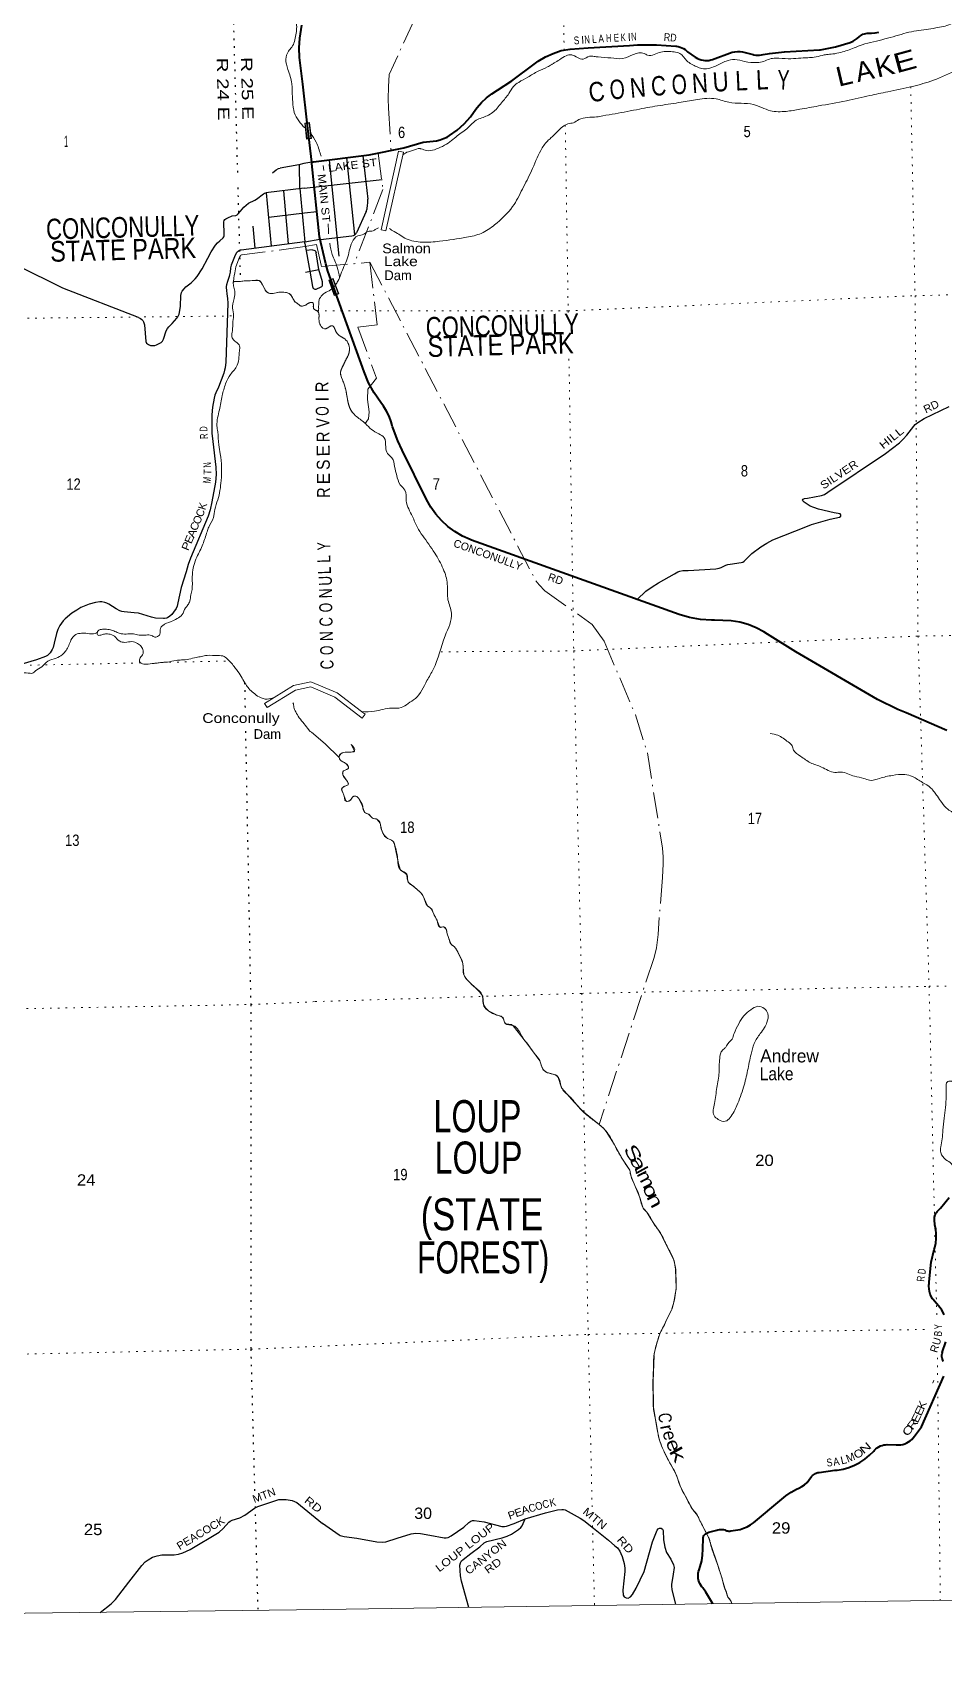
# Model space of a CAD drawing. Header units: feet. Extents: x 242557 to 489137, y 368785 to 557307.
# Drawn here: x 301237 to 315281, y 368785 to 393853 of the extents above; entities that cross this region are included whole.
import ezdxf
from ezdxf.enums import TextEntityAlignment as Align

# ---------------------------------------------------------------- set-up
doc = ezdxf.new("R2010")
doc.units = ezdxf.units.FT
doc.header["$LTSCALE"] = 80
doc.linetypes.add('DOT_DASHED', pattern=[7.7, 5, -1.2, 0.3, -1.2])
doc.linetypes.add('DOTTED', pattern=[1.5, 0.3, -1.2])
for name, color, linetype, lineweight in [('26', 7, 'Continuous', 40), ('27', 7, 'Continuous', 25), ('29', 7, 'Continuous', 25), ('30', 7, 'Continuous', 35), ('39', 7, 'Continuous', 13), ('4', 7, 'Continuous', 13), ('41', 7, 'Continuous', 13), ('42', 7, 'Continuous', 13), ('44', 7, 'DOT_DASHED', 13), ('6', 7, 'DOTTED', 25), ('61', 7, 'Continuous', 13), ('7', 7, 'DOTTED', 13)]:
    doc.layers.add(name, color=color, linetype=linetype, lineweight=lineweight)

msp = doc.modelspace()

# ---------------------------------------------------------------- linework, layer by layer
at = {"layer": '26'}
for points in [[(305402.08, 393057.79), (305353.55, 393469.01), (305346.9, 393616.58), (305355.72, 393764.03), (305389.56, 393967.97)], [(305542.73, 391856.2), (305567.55, 391859.26), (306427.16, 391965.08), (306961.4, 392075.29), (307261.37, 392162.72), (307466.1, 392184.76), (307520.3, 392197.85), (307575.4, 392217.29), (307628.17, 392242.39), (307664.91, 392265.24), (307782.53, 392350.01), (307890.65, 392446.61), (307988.09, 392553.99), (308073.76, 392670.96), (308094.32, 392698.8), (308160.98, 392776.94), (308235.44, 392847.69), (308316.88, 392910.27), (308404.42, 392963.99), (308628.48, 393107.45), (308989.84, 393380.75), (309030.83, 393409.47), (309142.93, 393476.48), (309261.42, 393531.41), (309385.01, 393573.65), (309528.14, 393596.1), (309805.1, 393617.16), (310441.82, 393654.19), (310561.69, 393663.08), (310858.48, 393663.23), (311152.26, 393641.86), (311163.79, 393640.9), (311192.25, 393636.42), (311220.09, 393628.98), (311247, 393618.68), (311272.69, 393605.62), (311296.87, 393589.95), (311333.84, 393557.86), (311454.71, 393474.87), (311462.32, 393469.61), (311488.28, 393454.18), (311515.7, 393441.54), (311544.3, 393431.84), (311573.75, 393425.19), (311603.73, 393421.65), (311633.93, 393421.26), (311663.99, 393424.03), (311693.61, 393429.93), (311722.44, 393438.89), (312023.98, 393549.23), (312025.34, 393549.57), (312064.43, 393557.25), (312104.11, 393560.79), (312143.95, 393560.17), (312183.5, 393555.39), (312222.33, 393546.5), (312346.37, 393512.15), (312357.84, 393509.28), (312386.61, 393504.3), (312415.74, 393502.36), (312444.92, 393503.47), (312473.82, 393507.62), (312502.13, 393514.77), (312597.1, 393532.19), (312781.92, 393551.68), (312822.51, 393555.96), (312831.92, 393555.73), (313368.9, 393586.04), (313384.69, 393588.15), (313616.87, 393632.52), (313843.15, 393700.92), (313853.23, 393704.59), (313888.08, 393719.98), (313921.13, 393738.93), (313952.02, 393761.23), (313980.41, 393786.64), (313983.64, 393789.58), (314001.12, 393803.58), (314019.96, 393815.67), (314039.96, 393825.73), (314060.91, 393833.64), (314082.56, 393839.32), (314104.7, 393842.71), (314127.06, 393843.76), (314172.73, 393843.21), (314230.13, 393847.91), (314286.72, 393858.59)], [(305542.73, 391856.2), (305471.27, 392461.79), (305402.08, 393057.79)], [(315330.75, 383094.23), (314704.72, 383365.09), (314578.33, 383416.05), (314264, 383570.23), (313006.46, 384306.19), (312568.63, 384576.16), (312511.97, 384612.23), (312393.6, 384675.1), (312269.31, 384725.26), (312140.45, 384762.15), (312008.45, 384785.37), (311749.35, 384791.13), (311702.87, 384791.62), (311534.16, 384804.69), (311367.74, 384835.33), (311205.43, 384883.19), (308004.18, 386027.75), (307985.7, 386034.88), (307864.07, 386090.39), (307748.92, 386158.32), (307641.49, 386237.91), (307542.98, 386328.29), (307454.45, 386428.48), (307376.88, 386537.37), (307311.11, 386653.77), (306935.34, 387414.69), (306868.94, 387555.88), (306799.17, 387746.09), (306788.34, 387775.62), (306782.96, 387796.09), (306767.94, 387853.22), (306736.41, 387936.89), (306696.3, 388016.8), (306648.06, 388092.08), (306604.7, 388147.03), (306503.79, 388296.04), (306419.01, 388454.79), (306351.28, 388621.52), (305838.07, 390045.41), (305791.39, 390174.93), (305758, 390285.85), (305662.61, 390701.13), (305545.25, 391834.84), (305542.73, 391856.2)], [(315290.4, 374083.41), (315273.57, 374120.77), (315252.94, 374156.17), (315228.71, 374189.22), (315115.83, 374324.24), (315112.84, 374329.12), (315093.55, 374365.3), (315078.14, 374403.29), (315066.8, 374442.68), (315059.63, 374483.05), (315056.72, 374523.94), (315057.26, 374539.91), (315058.1, 374564.91), (315060.7, 374589.91), (315092.63, 374897.5), (315135.72, 375090.54), (315145.05, 375121.06), (315160.67, 375190.58), (315168.94, 375261.34), (315169.76, 375332.59), (315163.13, 375403.52), (315149.12, 375473.38), (315143.71, 375550.21), (315142.86, 375557.36), (315142.16, 375573.37), (315143.15, 375589.37), (315145.81, 375605.17), (315150.1, 375620.62), (315155.98, 375635.53), (315163.39, 375649.74), (315172.24, 375663.1), (315182.44, 375675.46), (315193.88, 375686.69), (315233.08, 375729.13), (315366.21, 375894.05)], [(315281.88, 373364.17), (315278.42, 373369.76), (315270.52, 373384.89), (315264.25, 373400.76), (315259.67, 373417.2), (315256.83, 373434.02), (315255.77, 373451.05), (315256.49, 373468.1), (315258.99, 373484.98), (315263.24, 373501.51), (315263.2, 373503.53), (315314.89, 373668.38)], [(314589.35, 372077.5), (314621.57, 372080.23), (314653.32, 372086.32), (314684.27, 372095.7), (314714.07, 372108.26), (314742.39, 372123.86), (314768.92, 372142.34), (314793.38, 372163.49), (314815.49, 372187.09), (314835.02, 372212.86), (314943.71, 372358.42), (315287.99, 373135.51)], [(311724.3, 369625.56), (311619.44, 369806.44), (311568.44, 369876.39), (311554.52, 369892.43), (311538.46, 369914.83), (311524.82, 369938.79), (311513.77, 369964.05), (311505.41, 369990.32), (311499.85, 370017.33), (311497.14, 370044.76), (311497.31, 370072.33), (311500.37, 370099.73), (311506.27, 370126.66), (311514.95, 370152.83), (311531.77, 370202.08), (311553.84, 370289.74), (311566.63, 370379.23), (311569.99, 370469.56), (311574.94, 370645.77), (311575.84, 370649.97), (311578.96, 370660.67), (311583.18, 370670.98), (311588.45, 370680.8), (311594.72, 370690.01), (311601.92, 370698.52), (311609.97, 370706.23), (311613.3, 370708.8), (311630.18, 370718.9), (311663.3, 370730.38), (311785.31, 370762.67), (311804.25, 370768.42), (311825.37, 370772.58), (311846.81, 370774.5), (311868.33, 370774.18), (311889.71, 370771.6), (311910.69, 370766.81), (311911.54, 370766.36), (311925.59, 370759.87), (311940.24, 370754.89), (311955.34, 370751.47), (311970.71, 370749.64), (311986.19, 370749.43), (312001.6, 370750.84), (312145.27, 370774.8), (312200.02, 370791.99), (312253.53, 370815.12), (312304.32, 370843.73), (312351.85, 370877.48), (312790.47, 371243.18), (312852.44, 371294.92), (312931.81, 371349.14), (313016.41, 371394.76), (313049.59, 371409.1), (313096.27, 371434.35), (313140.06, 371464.34), (313180.47, 371498.74), (313229.82, 371568.4), (313235.29, 371576.64), (313247.18, 371591.83), (313260.59, 371605.68), (313275.38, 371618.05), (313291.39, 371628.82), (313308.43, 371637.85), (313326.32, 371645.05), (313344.86, 371650.34), (313363.86, 371653.66), (313608.08, 371688.14), (313640.32, 371691.13), (313732.06, 371706.24), (313821.72, 371730.86), (313908.31, 371764.71), (313990.89, 371807.43), (314068.56, 371858.54), (314140.45, 371917.49), (314205.79, 371983.64), (314219.41, 371999.47), (314239.02, 372018.42), (314260.5, 372035.21), (314283.63, 372049.66), (314308.13, 372061.61), (314333.75, 372070.94), (314360.21, 372077.54), (314387.21, 372081.34), (314414.46, 372082.29), (314552.12, 372078.54), (314557.02, 372078.15), (314589.35, 372077.5)]]:
    msp.add_lwpolyline(points, dxfattribs=at)
at = {"layer": '29'}
for p, q in [((305357.09, 391449.77), (305351.48, 391815.98)), ((305542.59, 391855.82), (305418.9, 391835.12)), ((305812.28, 391885.7), (305960.83, 390406.81)), ((306079.92, 391920.77), (306202.32, 390732.76)), ((306330.11, 391951.26), (306404.91, 391284.51)), ((305424.14, 391454.05), (306627.73, 391589.73)), ((305424.14, 391454.05), (304832.69, 391382.83)), ((304838.86, 391383.57), (304914.69, 390559.58)), ((305105.34, 391414.07), (305180.78, 390594.32)), ((305357.09, 391449.77), (305433.14, 390627.27)), ((305429.46, 391067.53), (304879.65, 391001.32)), ((305622.54, 391087.84), (305429.46, 391067.53)), ((306382.01, 391093.83), (306230.76, 390765.28)), ((304631.63, 390866.7), (304662.92, 390526.71)), ((305435.51, 390627.58), (304453.57, 390499.38)), ((305435.89, 390599.7), (305433.14, 390627.27)), ((305435.51, 390627.58), (305666.41, 390669.58)), ((305674.62, 390661), (306157.4, 390716.76)), ((305554.86, 390502.95), (305455.78, 390490.45)), ((305445.36, 390160.3), (305653.37, 390198.93)), ((305610.7, 389898.93), (305686.49, 389930.24))]:
    msp.add_line(p, q, dxfattribs=at)
for points in [[(305418.9, 391835.12), (305341.51, 391812.76), (305056.93, 391763.21), (305056.93, 391763.21)], [(304936.43, 391689.15), (304995.14, 391735.89), (305030.27, 391754.4), (305056.93, 391763.21)], [(302870.44, 389461.78), (302902.97, 389443.9), (302924.24, 389427.24), (302936.73, 389411.51), (302949.21, 389392.08), (302954.3, 389375.42), (302961.23, 389345.81), (302983.42, 389090.43), (302995.44, 389066.37), (303022.72, 389042.31), (303058.32, 389029.36), (303094.39, 389027.51), (303123.05, 389029.36), (303149.87, 389038.61), (303220.15, 389075.62), (303233.56, 389087.65), (303241.88, 389096.9), (303257.13, 389127.44), (303297.82, 389253.28), (303318.63, 389291.22), (303338.51, 389316.2), (303390.29, 389368.02), (303464.27, 389449.45), (303478.15, 389469.8), (303490.17, 389492.01), (303496.64, 389508.67), (303504.95, 389534.57), (303516.05, 389634.51), (303523.45, 389797.36), (303534.56, 389844.55), (303545.64, 389867.69), (303573.39, 389903.77), (303601.12, 389930.61), (303682.49, 389993.53), (303710.25, 390018.51), (303744.93, 390057.38), (303773.6, 390093.46), (303852.64, 390211.9), (303941.41, 390374.76), (303989.49, 390470.99), (304059.77, 390574.62), (304088.46, 390608.86), (304126.35, 390641.24), (304178.13, 390689.36), (304188.33, 390703.24), (304192.03, 390715.27), (304192.92, 390744.88), (304185.53, 390933.64), (304192.03, 390954), (304204.02, 390970.65), (304215.14, 390978.99), (304266.93, 391007.67), (304292.79, 391018.77), (304312.71, 391025.25), (304370.47, 391033.57), (304391.76, 391042.83), (304407.45, 391055.78), (304444.44, 391100.2), (304496.22, 391159.42), (304566.5, 391222.34), (304665.94, 391268.61), (304688.56, 391281.56), (304796.32, 391365.77), (304813.89, 391376.87), (304832.69, 391382.83)], [(306382.01, 391093.83), (306395.46, 391135.02), (306403.62, 391190.11), (306407.7, 391224.8), (306404.91, 391284.51)], [(305435.89, 390599.7), (305512.87, 390173.68), (305552.84, 389936.09)], [(306157.4, 390716.76), (306184.91, 390723.33), (306205.81, 390733.02), (306214.48, 390742.72), (306230.76, 390765.28)], [(304453.57, 390499.38), (304439.86, 390496.91), (304425.99, 390493.21), (304405.18, 390479.33), (304390.85, 390467.31), (304379.76, 390455.28), (304360.79, 390420.11), (304301.16, 390265.59), (304290.51, 390223.94), (304283.12, 390161.02), (304274.81, 390117.53), (304268.32, 390090.7), (304242.43, 390012.97), (304228.58, 389962.08), (304224.88, 389935.25), (304223.94, 389920.44), (304225.8, 389875.1), (304231.33, 389824.21), (304242.43, 389750.19), (304249.83, 389679.86), (304216.54, 388773.06), (304209.14, 388684.23), (304198.99, 388645.37), (304186.95, 388602.8), (304146.26, 388491.77), (304101.88, 388388.13), (304061.19, 388299.3), (304047.34, 388262.29), (304036.23, 388216.03), (304010.34, 388077.23), (304002.94, 387960.64)], [(305554.86, 390502.95), (305575.68, 390500.4), (305587.92, 390494.28), (305601.17, 390480), (305609.13, 390458.54)], [(305705.25, 390011.36), (305653.37, 390198.93), (305609.13, 390458.54)], [(302870.44, 389461.78), (301706.63, 389914.09), (301013.23, 390254.26)], [(305552.84, 389936.09), (305556.56, 389924.18), (305560.13, 389918.57), (305569.57, 389906.59), (305579.51, 389900.72), (305589.19, 389898.17), (305600.41, 389897.14), (305610.7, 389898.93)], [(305686.49, 389930.24), (305698.29, 389938.47), (305702.37, 389943.06), (305706.45, 389950.71), (305708.24, 389960.66), (305710.02, 389978.77), (305705.25, 390011.36)], [(310559.9, 385113.23), (310694.06, 385239.89), (310790.93, 385308.26), (310889.83, 385370.49), (311134.55, 385509.25), (311184.52, 385538.85), (311216.12, 385550.06), (311264.05, 385557.21), (311346.64, 385558.23), (311770.81, 385582.71), (311822.81, 385593.95), (311852.38, 385607.2), (311925.8, 385639.85), (311954.35, 385650.06), (311991.05, 385656.18), (312162.35, 385680.66), (312185.81, 385689.86), (312210.28, 385704.14), (312243.93, 385737.8), (312325.5, 385819.43), (312464.17, 385925.54), (312555.94, 385982.69), (312651.79, 386031.65), (313156.51, 386234.71), (313247.26, 386268.37), (313532.76, 386349.99), (313679.59, 386382.64), (313698.96, 386395.92), (313698.96, 386404.08), (313698.96, 386418.37), (313687.75, 386431.62), (313598.02, 386447.95), (313353.3, 386505.08), (313280.91, 386528.56), (313227.89, 386553.05), (313133.06, 386611.2), (313111.65, 386632.63), (313105.53, 386644.88), (313116.74, 386660.17), (313136.12, 386667.32), (313182, 386676.5), (313402.25, 386717.31), (313448.13, 386732.63), (313500.13, 386766.28), (314389.27, 387362.15), (314601.35, 387525.4), (314659.48, 387581.53), (314715.55, 387647.84), (314821.6, 387786.6), (314845.05, 387808.04), (314885.84, 387838.65), (314984.74, 387900.88), (315368.13, 388088.62)], [(304002.94, 387960.64), (304003.87, 387675.65), (304018.66, 387549.81), (304063.05, 387150.07), (304065.82, 387037.19), (304055.65, 386920.6), (304003.87, 386617.09), (303977.05, 386496.81), (303944.69, 386395.02), (303670.98, 385751.01), (303638.61, 385652.93), (303604.4, 385536.33), (303530.43, 385299.46), (303478.64, 385062.58), (303467.54, 385008.92), (303451.82, 384975.61), (303412.06, 384914.53), (303382.47, 384881.23), (303351.95, 384853.47), (303319.59, 384831.26), (303300.17, 384823.86), (303271.5, 384818.31), (303256.72, 384818.29), (303130.96, 384825.7), (303071.77, 384838.66), (302936.76, 384883.08), (302872.04, 384899.72), (302803.61, 384908.99), (302650.12, 384921.93), (302614.97, 384929.34), (302585.38, 384938.6), (302524.36, 384966.34), (302413.39, 385040.37), (302382.87, 385053.34), (302351.43, 385066.29), (302307.05, 385075.55), (302272.84, 385077.38), (302207.18, 385068.14), (302110.09, 385040.37), (302057.38, 385020.03), (301984.33, 384988.55), (301918.67, 384949.7), (301843.78, 384899.72), (301742.06, 384816.46), (301710.62, 384781.28), (301660.68, 384709.13), (301629.24, 384651.76), (301607.06, 384588.82), (301570.07, 384440.77), (301555.27, 384374.16), (301542.32, 384342.7), (301525.69, 384314.93), (301508.11, 384289.04), (301488.69, 384268.68), (301465.58, 384250.17), (301436.92, 384233.5), (301296.36, 384181.68), (301074.43, 384115.06)], [(302280.65, 369495.13), (302447.24, 369627.48), (302514.24, 369694.39), (302721.7, 369960.96), (302921.23, 370221.3), (302973.41, 370273.36), (303021.5, 370308.52), (303084.38, 370345.54), (303159.59, 370369.77), (303232.34, 370380.7), (303421.16, 370383.85), (303489.41, 370393.65), (303554.14, 370414.01), (303665.05, 370466), (304112.2, 370734.06), (304174.63, 370787.85), (304261.87, 370884.51), (304285.59, 370902.59), (304313.33, 370915.54), (304433.51, 370954.92), (304509.37, 370996.97), (304657.82, 371101.05), (304709.11, 371126.52), (304986.53, 371220.9), (305034.61, 371233.86), (305065.67, 371237.32), (305147.43, 371233.86), (305238.05, 371219.05), (305275.04, 371207.95), (305310.54, 371188.6), (305707.33, 370867.86)], [(308833.93, 370940.74), (309146.55, 371032.71), (309330.36, 371076.96), (309396.75, 371084.34), (309422.9, 371082.56), (309449.53, 371076), (309679.36, 370950.31), (309736.09, 370914.56), (309885.25, 370791.89), (310117.68, 370607.61), (310215.6, 370523.32), (310252.91, 370488.72), (310289.37, 370438.43), (310307.97, 370403.01), (310328.52, 370358.29), (310338.56, 370321.38), (310355.76, 370250.19), (310367.11, 370176.49), (310367.26, 370124.4), (310337.77, 369836.84), (310341.01, 369762.99), (310359.45, 369733.46), (310387.5, 369718.36), (310422.15, 369715.01), (310454.1, 369733.58), (310488.55, 369770.37), (310543.76, 369870.48), (310666.61, 370127.19), (310793.51, 370586.14), (310866.56, 370765.23), (310883.22, 370785.37), (310905.35, 370796.45), (310931.17, 370792.76), (310947.32, 370780.68), (310960.67, 370759.54), (310963.15, 370613.13), (310982.8, 370501.17), (311011.61, 370419.83), (311075.33, 370317.75), (311118.67, 370231.51), (311130.34, 370187.44), (311114.08, 370083.86), (311086.08, 369925.39), (311086.08, 369899.55), (311094.15, 369851.04), (311149.69, 369617.53)], [(305707.29, 370871.17), (305962.03, 370692.33), (305981.2, 370682.03), (306040.22, 370667.27), (306237.63, 370642.18), (306545.54, 370582.37), (306634.74, 370577.82), (306685.7, 370582.37), (306858.67, 370638.03), (307073, 370707.87), (307145.13, 370715.42), (307220.54, 370711.56), (307361.86, 370686.57), (307585.7, 370645.12), (307615.2, 370645.12), (307645.38, 370652.72), (307692.66, 370674.65), (307886.53, 370812.27), (307965.61, 370881.34), (307996.89, 370900.98), (308020.94, 370910.87), (308046.76, 370910.87), (308199.26, 370892.11), (308470.94, 370822.28), (308511.51, 370818.59), (308545.83, 370824.91), (308664.58, 370868.42), (308833.93, 370940.74)], [(307964.6, 369573.16), (307852.41, 369974.74), (307834.67, 370060.11), (307827.29, 370222.51), (307834.67, 370259.42), (307849.42, 370288.95), (307875.24, 370311.09), (307993.77, 370403.59), (308134.31, 370508.96), (308199.83, 370565.77), (308240.73, 370587.5), (308478.86, 370643.9), (308553.92, 370669.11), (308620.32, 370702.33), (308730.44, 370771.27), (308764.17, 370805.68), (308786.3, 370831.51), (308833.93, 370940.74)]]:
    msp.add_lwpolyline(points, dxfattribs=at)
at = {"layer": '39'}
for p, q in [((305443.85, 392376.93), (305410.99, 392404.44)), ((305726.03, 391727.48), (305719.67, 391803))]:
    msp.add_line(p, q, dxfattribs=at)
msp.add_lwpolyline([(305964.1, 382674.6), (305747.53, 382884.35), (305538.48, 383068.85)], dxfattribs=at)
for points in [[(305410.99, 392404.44), (305321.4, 392523.99), (305263.32, 392653.94), (305256.37, 392702.85), (305242.77, 392862.7), (305234.46, 393062.71), (305175.35, 393284.4), (305141.21, 393443.7), (305182.33, 393563.39), (305234.2, 393626.61), (305296.8, 393815.25), (305300.59, 394017.41), (305239.73, 394214.83), (305272.27, 394378.89), (305267.89, 394589.04), (305261.94, 394758.76), (305195.97, 394871.23), (305173.11, 394925.56), (305175.03, 395115.56), (305173.21, 395277.24), (305078.39, 395437.91), (305059.74, 395658.01), (305034.38, 395754.76), (304984.95, 395835.07), (304906.94, 395939.33), (304837.99, 396136.66), (304796.69, 396213.02), (304714.81, 396301.06), (304629.25, 396356.73), (304566.39, 396372.23), (304512.45, 396492.91), (304471.41, 396726.93), (304408.8, 396900.07), (304298.11, 397032.27), (304197.99, 397124.17), (304175.3, 397164.35), (304131.68, 397266.95), (304150.22, 397416.72), (304151.49, 397483.43), (304184.05, 397645.48), (304185.46, 397700.06), (304154.48, 397758.34), (304101.18, 397822.44), (304062.03, 397886.7), (304011.49, 398066.04), (303878.86, 398351.61), (303778.83, 398435.42), (303764.63, 398439.31), (303658.26, 398547.31), (303535.04, 398715.75), (303421.88, 398888.35), (303308.83, 399050.85), (303242.14, 399227.99), (303197.81, 399393.25), (303153.54, 399554.46), (303121.92, 399669.33), (303145.79, 399703.95), (303095.95, 400000.52), (303089.8, 400188.42), (303031.26, 400359.59), (302934.91, 400475.78), (302934.82, 400483.86), (302934.21, 400538.43), (302923.42, 400598.94), (302871.28, 400739.86), (302795.79, 400888.33), (302743.64, 400919.05), (302700.07, 400944.78), (302643.87, 401002.18), (302633.69, 401008.14), (302525.98, 401055.48), (302489.2, 401089.44), (302405.48, 401161.3), (302378.11, 401258.02), (302388.01, 401276.32), (302362.66, 401373.06), (302358.43, 401389.19), (302286.21, 401517.76), (302172.1, 401595.36), (302088.4, 401665.2), (302000.32, 401765.3), (301973.77, 401789.27), (301922.04, 401893.81), (301927.79, 401922.17), (301905.77, 402081.61), (301875.04, 402117.66), (301937.29, 402156.73), (301946.72, 402217.47), (301946.65, 402223.53), (301863.86, 402392.41), (301833.17, 402424.42), (301737.07, 402518.38)], [(319401.7, 399651.45), (319353.22, 399533.22), (319248.4, 399397.85), (319182.95, 399210.5), (319119.23, 399039.38), (319082.68, 398933.5), (318960.33, 398759.36), (318783.23, 398592.41), (318572.68, 398372.25), (318462.07, 398220.58), (318385.82, 398071.52), (318328.53, 397880.26), (318284.43, 397743.89), (318202.61, 397453.02), (318149.12, 397276), (318142.51, 396966.15), (318166.89, 396733.76), (318211.94, 396590.79), (318228.77, 396441.26), (318329.88, 396104.89), (318437.05, 395881.99), (318521.03, 395711.33), (318595.01, 395534.43), (318618.69, 395402.57), (318744.61, 395243), (318782.38, 395146.42), (318804.19, 395037.92), (318763.27, 394950.18), (318540.07, 394871.52), (318275.92, 394820.52), (317900.97, 394627.96), (317680.7, 394498.74), (317409.18, 394407.12), (317336.9, 394375.54), (317178.36, 394302.02), (317084.01, 394259.94), (316925.62, 394178.32), (316721.93, 394027.11), (316391.81, 393817.09), (316073.76, 393611.33), (315809.72, 393440.88), (315492.89, 393279.67), (315125.5, 393117.61), (314801.42, 393023.08), (314420.48, 392939.74), (314146.32, 392882.49), (313783.55, 392801.48), (313353.99, 392721.37), (313065.56, 392669.96), (312855.69, 392638.09), (312612.7, 392648.17), (312349.99, 392742.94), (311973.02, 392777.08), (311775.8, 392830.45), (311488.63, 392821.56), (311238.49, 392778.89), (310913.61, 392728.89), (310592.88, 392672.88), (310219.82, 392601.82), (310030.22, 392568.26), (309933.38, 392552.46), (309660.95, 392511.43), (309574.8, 392463.42), (309492.15, 392445.84), (309332.39, 392327.76), (309228.93, 392228.85), (309175.18, 392179.36), (309072.53, 392035.92), (308928.44, 391719.71), (308789.77, 391440.04), (308638.78, 391170.28), (308360.54, 390888.25), (308154.46, 390757.24), (307928.92, 390696.77), (307513.2, 390635.11), (307244.34, 390620.46), (306998.57, 390673.01), (306814.5, 390783.28), (306769.64, 390807.13), (306739.53, 390832.41)], [(306946.63, 391967.85), (307032.04, 392015.85), (307096.72, 392034.02), (307212.51, 392063.32), (307228.77, 392059.55), (307310.19, 392032.57), (307433.36, 392046.79), (307672.14, 392169.56), (307762.81, 392242.56), (307930.88, 392370.86), (307995.01, 392430.59), (308078.82, 392501), (308247.54, 392570.64), (308399.25, 392686.56), (308466.55, 392770.7), (308581.38, 392912.31), (308650.26, 393020.77), (308732.08, 393084.9), (308872.26, 393166.21), (309032.54, 393255.96), (309175, 393323.14), (309241.14, 393358.66), (309279.14, 393383.6), (309361.21, 393433.56), (309463.29, 393496.01), (309550.09, 393507.6), (309637.79, 393468.58), (309725.24, 393443.74), (309821.58, 393487.87), (309896.49, 393485.08), (309957.36, 393475.99), (310153.9, 393461.08), (310334.11, 393453.99), (310664.58, 393530.4), (310717.65, 393504.98), (310925.24, 393550.99), (311024.21, 393560.75), (311127.52, 393554.39), (311214.93, 393531.57), (311324.2, 393418.02), (311475.55, 393327.44), (311557.01, 393298.45), (311652.11, 393298.02), (311764.74, 393336.36), (311931.3, 393414.06), (312064.44, 393436.55), (312214.71, 393406.69), (312411.25, 393391.78), (312508.09, 393407.58), (312598.5, 393443.51), (312697.37, 393459.35), (312887.76, 393448.38), (313045.43, 393457.11), (313188.94, 393465.6), (313285.93, 393473.3), (313408.89, 393499.67), (313443.13, 393508.34), (313477.45, 393512.97), (313574.4, 393522.7), (313699.42, 393547.07), (313902.53, 393617.29), (314025.09, 393665.92), (314202.37, 393709.39), (314375.58, 393754.82), (314546.76, 393800.21), (314707.79, 393847.46), (314865.02, 393880.47), (315160.8, 393923.26), (315391.22, 393980.4), (315589.91, 394078.91), (315776.08, 394191.37), (315876.02, 394242.86), (316033.92, 394369.8), (316288.46, 394456.9), (316420.13, 394527.6), (316601.42, 394656.7), (316756.64, 394689.68), (317081.87, 394800.71), (317216.44, 394895.62), (317456.64, 395035.48), (317718.45, 395218.04), (317834.11, 395313.11), (317985.46, 395449.26), (318061.86, 395590.23), (318041.63, 395703.26)], [(305686.06, 391948.04), (305678.36, 391972.72), (305610.19, 392163.89), (305527.02, 392299.12)], [(305801.53, 390751.39), (305801.25, 390756.1), (305794.55, 390901.79)], [(306572.7, 390839.94), (306530.51, 390823.03), (306486.51, 390793.95), (306409.75, 390786.59), (306343.76, 390742.96), (306251.14, 390717.11), (306163.8, 390622.52), (306119.7, 390486.14), (306089.5, 390364.17), (306038.97, 390247.93), (305990.56, 390125.65), (305943.89, 390019.6), (305907.89, 389962.09)], [(305969.6, 390074.76), (305933.92, 390238.06), (305857.67, 390429.1), (305819.11, 390603.24)], [(304328.19, 389999.26), (304339.41, 389928.34), (304356.5, 389847.68), (304353.09, 389791.05), (304320.48, 389633.05), (304334.98, 389517.54), (304326.96, 389397.08), (304318.93, 389255.22), (304311.59, 389164.04), (304324.11, 389129.82), (304371.13, 389083.84), (304430.5, 389019.8), (304427.34, 388940.94), (304420.25, 388851.93), (304393.39, 388722.29), (304289.81, 388581.71), (304214.59, 388437.4), (304162.04, 388254.93), (304118, 388034.15), (304080.31, 387789.18), (304092.16, 387697.37), (304109.88, 387496.43), (304131.67, 387357.21), (304151.71, 387152.66), (304145.02, 386945.21), (304092.84, 386648.1), (304048.27, 386499.33), (304025.94, 386373.73), (303954.25, 386227.48), (303928.76, 386156.47), (303862.17, 385963.74), (303771.38, 385764.69), (303722.26, 385636.83), (303701.61, 385495.12), (303701.03, 385365.76), (303696.08, 385266.67), (303678.83, 385181.6), (303661.68, 385088.44), (303632.03, 385027.48), (303596.13, 384982.63), (303544.72, 384879), (303464.52, 384817.5), (303376.05, 384772.08), (303239.26, 384707.95), (303209.41, 384665.18), (303202.29, 384578.19), (303178.32, 384551.66), (303123.94, 384532.88), (303071.09, 384556.57), (302988.1, 384563.76), (302878.91, 384562.58), (302791.74, 384581.85), (302704.8, 384580.91), (302603.65, 384583.86), (302540.72, 384605.42), (302475.68, 384635.03), (302398.66, 384650.37), (302317.73, 384653.54), (302247.24, 384628.53), (302239.29, 384616.32), (302235.49, 384594.04), (302239.85, 384565.79), (302288.4, 384564.29), (302346.88, 384579.07), (302411.58, 384579.77), (302498.94, 384544.33), (302580.66, 384470.43), (302661.76, 384451.09), (302768.81, 384462.35), (302858.12, 384433), (302911.19, 384389.11), (302944.32, 384320.74), (302940.75, 384278.26), (302894.97, 384213.09)], [(305447.22, 389648.99), (305385.98, 389636.59), (305325.09, 389672.18), (305286.38, 389698.04), (305245.17, 389766.31), (305191.87, 389830.41), (305137.09, 389845.99), (305039.97, 389851.01), (304945.16, 389829.77), (304878.37, 389835.12), (304812.9, 389903.13), (304771.53, 389985.55), (304730.59, 390029.57), (304621.4, 390028.4), (304518.3, 390025.26), (304445.6, 390016.4), (304368.79, 390013.55), (304330.49, 390003.03), (304328.19, 389999.26)], [(305907.89, 389962.09), (305832.97, 389886.14), (305738.76, 389835.97), (305675.19, 389770.12), (305653.66, 389729.27), (305651.02, 389650.28), (305645.31, 389629.94), (305648.17, 389583.42), (305642.39, 389567.13), (305640.58, 389554.95)], [(305447.22, 389648.99), (305512.75, 389688.44), (305557.25, 389689.19), (305570.98, 389600.34), (305636.57, 389552.86), (305654.02, 389482.3), (305657.71, 389389.24), (305738.51, 389283.31), (305806.78, 389312.8), (305861.07, 389331.93), (305894.16, 389292), (305923.63, 389227.72), (305981.28, 389172), (306069.35, 389112.75), (306117.57, 389018.42), (306107.78, 388886.67), (306058.91, 388790.7), (306025.79, 388719.29), (305985.26, 388609.29), (306030.41, 388460.24), (306087.12, 388230.42), (306128.48, 388067.14), (306217.67, 387945.15), (306355.15, 387838.15), (306368.97, 387825.37)], [(306368.97, 387825.37), (306464.24, 387734.71), (306574.77, 387663.7), (306660.77, 387606.44), (306681.51, 387465.08), (306711.67, 387362.34), (306777.59, 387296.65), (306818.45, 387161.7), (306851.25, 387024.59), (306906.41, 386881.79), (306978.72, 386797.98), (306999.89, 386632.34), (307095.25, 386391.02), (307171.11, 386222.24), (307252.27, 386096.07), (307437.14, 385827.91), (307568.95, 385585.18), (307631.88, 385347.36), (307642.28, 385104.61), (307696.5, 384901.06), (307597.49, 384553.22), (307414.54, 384033.92), (307318.46, 383862.25), (307139.26, 383585.94), (307027.32, 383509.16), (306919.21, 383444.58), (306771.61, 383438.05), (306509.44, 383389.1), (306310.54, 383383.68)], [(302237.5, 384609.88), (302205.21, 384589.67), (302081.87, 384588.34), (301992.85, 384591.42), (301906.09, 384574.32), (301830.23, 384486.59), (301755.18, 384326.11), (301697.25, 384262.83), (301602.83, 384207.24), (301473.92, 384161.38), (301379.84, 384075.48), (301281.49, 384009.74), (301237.39, 383974.91), (301201, 383974.52), (301075.56, 383979.23), (300894.61, 383886.32), (300725.8, 383791.53), (300629.9, 383687.42), (300572.08, 383614.03), (300491.98, 383544.45), (300421.84, 383487.1), (300283.96, 383340.09), (300205.67, 383288.71), (300078.85, 383236.82), (299962.5, 383152.69), (299906.5, 383097.52), (299872.42, 383070.88), (299735.31, 383035.04), (299636.17, 383040.03), (299566.36, 383057.65)], [(302894.97, 384213.09), (302887.54, 384154.4), (302952.67, 384116.7), (303082.01, 384124.16), (303138.56, 384130.83), (303209.24, 384139.68), (303259.74, 384144.26), (303316.33, 384146.89), (303451.54, 384172.61), (303532.35, 384179.54), (303649.49, 384192.93), (303760.42, 384218.38), (303841.14, 384233.4), (303927.91, 384250.51), (304093.78, 384246.23), (304190.97, 384235.15), (304256.33, 384177.24), (304307.45, 384127.27), (304356.68, 384065.14), (304403.91, 384000.97), (304467.72, 383900.6), (304523.41, 383804.19), (304572.68, 383738.02), (304642.18, 383672.07), (304729.83, 383610.36), (304855.6, 383575.34), (304957.68, 383600.48)], [(312608.12, 383044.36), (312727.97, 383018.03), (312887.63, 382915.45), (312949.43, 382853.74), (312970.78, 382791.34), (313079.76, 382693.98), (313231.29, 382593.28), (313402.4, 382529.36), (313606.23, 382445.74), (313699.21, 382451.35), (313804.86, 382426.82), (313908.79, 382386.05), (314055.04, 382354.1), (314138.52, 382325.14), (314295.83, 382354.1), (314493.31, 382399.94), (314683.27, 382413.26), (314803.23, 382380.86), (314956.57, 382292.35), (315087.62, 382205.48), (315141.37, 382141.6), (315186.99, 382079.61), (315253.49, 381981.54), (315346.39, 381877.83), (315422.11, 381830.52), (315537.91, 381690.76), (315612.76, 381578.66), (315683.59, 381464.46), (315812.51, 381270.26), (315893.97, 381127.9), (315949.74, 381064.06), (315976.72, 381051.63)], [(306148.39, 382878.82), (306200.64, 382778.61), (306150.4, 382759.54), (306031.12, 382753.49), (305971.16, 382711.99), (305980.55, 382639.27), (306066.49, 382586.06), (306108.24, 382513.88), (306068.29, 382484.87), (306030.15, 382468.03), (306021.08, 382409.17), (306093.76, 382305.12), (306102.75, 382254.67), (306054.53, 382235.63), (306002.81, 382186.18), (306032.46, 382111.77), (306070.82, 382003.1), (306135.34, 382016.34), (306180.81, 382075.81), (306237.52, 382072.71), (306272.6, 382034.84), (306327.18, 381924.42), (306357.2, 381829.78), (306422.47, 381800.51), (306476.11, 381742.7), (306551.35, 381721.7), (306596.97, 381659.71), (306608.31, 381591.08), (306638.08, 381510.6), (306702.23, 381430.7), (306792.03, 381387.68), (306830.07, 381297.22), (306868, 381099.47), (306907.12, 380948.3), (307005.55, 380875.05), (307032.06, 380749.99), (307107.95, 380692.56), (307175.79, 380632.97), (307235.46, 380577.29), (307277.36, 380497.02), (307321.69, 380394.52), (307387.39, 380340.97), (307414.77, 380280.69), (307448.37, 380212.43), (307473.51, 380164.27), (307517.9, 380057.72), (307576.45, 380064.78), (307617.7, 380020.94), (307624.53, 379978.54), (307648.08, 379906.06), (307686.3, 379805.48), (307758.33, 379737.87), (307775.02, 379709.81), (307876.59, 379460.49), (307876.66, 379456.44), (307882.88, 379335.08), (307967.94, 379217.08), (308046.18, 379141.47), (308163.62, 379024), (308197.17, 378844.4), (308269.38, 378766.66), (308389.85, 378705.93), (308479.46, 378673.03), (308525.7, 378576.63), (308643.64, 378544.2), (308794.74, 378354.43), (308871.35, 378256.52), (308973, 378116.53), (309055.93, 378004.56), (309088.01, 377907.92), (309127.6, 377843.81), (309331.43, 377760.19), (309401.58, 377571.08), (309515.01, 377451.53), (309657.61, 377283.88), (309797.55, 377152.62), (309932.97, 377047.61), (310074.86, 376920.43), (310208.22, 376704.04), (310352.35, 376451.4), (310443.81, 376315.28)], [(312024.05, 378333.55), (312053.31, 378419.4), (312123.42, 378572.41), (312204.18, 378695.23), (312309.8, 378786.08), (312420.12, 378840.57), (312517.86, 378805.78), (312571.87, 378727.74), (312558.14, 378589.85), (312521.08, 378512.3), (312455.95, 378420.1), (312363.59, 378266.72), (312313.89, 378103.93), (312261.77, 377850), (312199.57, 377593.88), (312095.36, 377310.74), (311993.42, 377126.83), (311917.6, 377066.84), (311809.85, 377095.39), (311744.04, 377155.02), (311748.8, 377341.34), (311786.91, 377586.94), (311821.19, 377820.32), (311826.39, 377982.36), (311840.62, 378091.91), (311863.85, 378151.01), (311909.61, 378194.3), (311935.26, 378231.17), (312024.81, 378335.18)], [(315438.09, 376288), (315401.39, 376416.94), (315319.43, 376474.27), (315240.58, 376584.28), (315238.99, 376673.33), (315259.07, 376795.13), (315272.87, 376928.97), (315293.78, 377117.59), (315313.11, 377281.9), (315322.21, 377452.1), (315321.81, 377587.73), (315340.49, 377675.09), (315386.8, 377688.02), (315452.07, 377658.75), (315513.26, 377631.44), (315593.81, 377653.04), (315695.96, 377711.44), (315780.27, 377749.3), (315832.57, 377766.37), (315887.22, 377765.27), (315953.76, 377778.53), (315985.04, 377726.43), (315960.91, 377717.92), (315863.46, 377623.16), (315768.82, 377483.91), (315728.07, 377386.05), (315690.26, 377237.63), (315676.24, 377115.93), (315676.75, 376974.24), (315655.04, 376830.14), (315637.23, 376694.2), (315596.27, 376495.12), (315555.71, 376387.15), (315526.41, 376327.95), (315462.22, 376296.5), (315438.09, 376288)], [(310443.81, 376315.28), (310465.91, 376210.38), (310495.57, 376135.98), (310601.19, 375886.73), (310652.56, 375729.69), (310708.33, 375665.85), (310810.52, 375495.5), (310916.35, 375347.47), (311019.19, 375140.69), (311100.9, 374984.16), (311148.36, 374818.96), (311157.58, 374642.99), (311160, 374507.4), (311145.73, 374399.87), (311091.19, 374168.17), (311026.78, 374035.5), (310978.09, 373929.41), (310925.28, 373827.3), (310861.67, 373650.11), (310816.67, 373450.96), (310808.39, 373234.21), (310801.93, 372916.27), (310807.42, 372835.39), (310805.29, 372728.06), (310829.28, 372517.93), (310849.22, 372421.09), (310869.55, 372301.99), (310898.16, 372172.91), (310949.35, 372026), (311027.08, 371865.35), (311077.25, 371775.1), (311150.44, 371642.72), (311227.09, 371429.42), (311283.62, 371323.08), (311413.26, 371088.41), (311489.91, 370988.48), (311513.14, 370934.21), (311565.48, 370835.9), (311588.79, 370788.07)], [(311658.58, 370655.02), (311661.92, 370647.23), (311696.42, 370528.37), (311756.31, 370347.18), (311833.11, 370125.79), (311886.89, 369946.53), (311908.49, 369869.96), (311938.19, 369793.54), (311957.47, 369733.13), (311988.5, 369695.19), (312019.49, 369629.61)]]:
    msp.add_spline(points, degree=3, dxfattribs=at)
at = {"layer": '4'}
msp.add_lwpolyline([(485083.98, 556942.67), (489136.84, 372822.34), (458570.27, 372170.54), (428006.14, 371560.78), (397437.89, 370993.07), (366865.59, 370467.41), (336295.9, 369983.81), (305725.57, 369542.24), (275154.65, 369142.74), (244583.23, 368785.28), (242556.67, 552939.07)], dxfattribs=at)
msp.add_lwpolyline([(485083.98, 556942.67), (489136.84, 372822.34), (458570.27, 372170.54), (428006.14, 371560.78), (397437.89, 370993.07), (366865.59, 370467.41), (336295.9, 369983.81), (305725.57, 369542.24), (275154.65, 369142.74), (244583.23, 368785.28), (242556.67, 552939.07)], dxfattribs=at)
at = {"layer": '41'}
msp.add_spline([(305538.48, 383068.85), (305518.15, 383078.73), (305495.63, 383102.74), (305423.8, 383196.96), (305347.94, 383289.12), (305294.35, 383379.49), (305267.27, 383449.94), (305262.82, 383486.27), (305251.7, 383516.75)], degree=3, dxfattribs=at)
at = {"layer": '42'}
for p, q in [((306881.36, 392022.79), (306609.55, 390813.7)), ((306954.53, 392006.34), (306682.72, 390797.25)), ((306881.36, 392022.79), (306954.53, 392006.34)), ((306609.55, 390813.7), (306682.72, 390797.25)), ((304814.89, 383509.69), (304854.19, 383445.81))]:
    msp.add_line(p, q, dxfattribs=at)
for points in [[(304814.89, 383509.69), (305260.72, 383784.02), (305528.77, 383843.04)], [(305528.77, 383843.04), (305933.77, 383672.95), (306308.98, 383384.82), (306364.59, 383342.12)], [(304854.19, 383445.81), (305289.23, 383713.5), (305529.64, 383766.43)], [(305529.64, 383766.43), (305895.45, 383607.82), (306318.91, 383282.64), (306364.59, 383342.12)]]:
    msp.add_lwpolyline(points, dxfattribs=at)
at = {"layer": '44'}
for p, q in [((306565.11, 391992.97), (306763.75, 392034.85)), ((305436.55, 390552.08), (305612.66, 390583.57)), ((305436.55, 390552.08), (304463.28, 390425.01)), ((311658.58, 370655.02), (311588.79, 370788.07))]:
    msp.add_line(p, q, dxfattribs=at)
for points in [[(308525.76, 400329.27), (308517.55, 399793.06), (308509.94, 399663.5), (308493.16, 399575.32), (307720, 395418.35), (307637.1, 395174.49), (306735.05, 393205.66), (306724.57, 393017.51), (306718.89, 392830.49), (306725.18, 392687.72), (306763.75, 392034.85)], [(306565.11, 391992.97), (306639.45, 391433.4), (306193.98, 390280.28)], [(305692.19, 390244.36), (305685.46, 390266.62), (305612.66, 390583.57)], [(304466.87, 390425.57), (304457.1, 390423.81), (304450.22, 390419.22), (304442.73, 390412.94), (304441.29, 390411.38), (304429.05, 390388.68), (304372.73, 390242.72), (304364.41, 390210.21), (304357.29, 390149.59), (304348.14, 390101.67), (304340.47, 390070), (304334.06, 390006.06)], [(305692.19, 390244.36), (306438.52, 390311.75), (306549.14, 389346.81), (306249.83, 389308.82), (306541.58, 388523.97), (306408.98, 388352.56), (306399.74, 388194.77), (306425.09, 388003.03), (306417.58, 387897.82), (306367.36, 387826.79)], [(306438.52, 390311.75), (308996.34, 385399.91), (309046.7, 385336.62), (309135.45, 385246.43), (309863.2, 384728.2), (310049.83, 384470.35), (310531.94, 383331.74), (310715.41, 382746.38), (310949.31, 381276.41), (310960.56, 381145.88), (310960.56, 381036.7), (310947.27, 380823.58), (310880.13, 379949.28), (310855.63, 379739.17), (310818.47, 379594.56), (309972.77, 377016.38)], [(304334.06, 390006.06), (304352.09, 390012.4), (304443.12, 390016.17), (304510.01, 390024.71), (304666.31, 390030.03), (304723.01, 390030.03), (304739.05, 390027.39), (304748.04, 390021.01), (304756.25, 390010.95), (304768.32, 389990.83), (304783.36, 389963.86), (304811.08, 389906.02), (304836.07, 389870.17), (304856.76, 389849.13), (304879.54, 389834.55), (304895.19, 389829.24), (304909.3, 389827.39), (304947.73, 389830.14), (305011.58, 389846.35), (305034.25, 389850.51), (305075.61, 389851.46), (305075.61, 389851.46), (305134.89, 389846.27), (305162.89, 389842.26), (305179.41, 389837.31), (305193.12, 389829.51), (305207.87, 389816.73), (305224.27, 389796.96), (305241.85, 389771.12), (305252.8, 389753.64), (305269.64, 389719.47), (305278.17, 389706.64), (305289.48, 389695.44), (305304.26, 389684.99), (305326.07, 389671.55), (305355.11, 389647.33), (305364.74, 389640.74), (305371.33, 389637.73), (305378.7, 389636.15), (305387.44, 389636.89), (305446.57, 389648.86)], [(309972.77, 377016.38), (309730.06, 377211.75), (309593.33, 377357.97), (309390.98, 377585.2), (309342.37, 377743.44), (309342.37, 377743.44), (309323.83, 377768.32), (309298.82, 377784.31), (309153.42, 377822.81), (309113.16, 377863.05), (309087.86, 377908.28), (309059.94, 377998.41), (308875.64, 378250.82), (308646.21, 378541.01), (308621.74, 378558.48), (308544.04, 378568.13), (308521.91, 378580.04), (308513.27, 378594.04), (308493.28, 378660.35), (308471.71, 378676.48), (308389.45, 378706.11), (308265.85, 378768.88), (308218.14, 378814.04), (308187.35, 378868.05), (308179.35, 378996.54), (308125.81, 379062.66), (307918.85, 379266.51), (307884.13, 379328.62), (307869.77, 379501.8), (307841.09, 379582.2), (307768.64, 379721.57), (307741.35, 379755.45), (307697.68, 379789.11), (307670.74, 379842.43), (307630.97, 379958.1), (307612.83, 380031.32), (307586.74, 380057.6), (307570.38, 380066.88), (307526.57, 380052.87), (307511.02, 380070.81), (307472.02, 380167.14), (307388.57, 380338.53), (307369.78, 380359.24), (307326.68, 380387.18), (307255.48, 380546.16), (307224.81, 380588.77), (307160.36, 380646.63), (307028.78, 380753.16), (307014.96, 380805.16), (307009.97, 380866.32), (306984.15, 380893.92), (306912.61, 380937.2), (306881.59, 381039.54), (306819.45, 381334.77), (306789.62, 381390.76), (306759.99, 381407.96), (306709.06, 381425.28), (306649.44, 381490.93), (306616.13, 381565.29), (306595.34, 381664.49), (306544.49, 381726.11), (306480.49, 381740.06), (306424.24, 381799.09), (306365.97, 381820.83), (306345.46, 381857.3), (306315.76, 381949.86), (306263.12, 382048.43), (306240.3, 382070.51), (306214.74, 382081.16), (306189.34, 382079.02), (306167.65, 382064.13), (306138.61, 382019.05), (306111.89, 382002.51), (306079.43, 381995.56), (306066.14, 382014.52), (306004.5, 382179.52), (306010.6, 382206.49), (306053.32, 382234.78), (306102.92, 382254.91), (306105.89, 382272.73), (306090.01, 382312.18), (306024.98, 382400.35), (306016.84, 382435.22), (306028.62, 382466.62), (306102.82, 382507.87), (306110.53, 382530.1), (306099.78, 382549.97), (306071.57, 382580.94), (306046, 382601.31), (305996.37, 382626.16), (305979.74, 382640.2), (305967.85, 382660.94), (305963.34, 382679.17), (305964.71, 382699.02), (305990.59, 382731.87), (306029.09, 382752.91), (306055.73, 382757.42), (306142.28, 382758.17), (306189.8, 382764.97), (306201.54, 382773.09), (306148.39, 382878.82)], [(312018.61, 369631.48), (311988.23, 369695.76), (311958.53, 369730.8), (311935.17, 369801.39), (311909.42, 369866.95), (311847.34, 370080.58), (311789.46, 370252.35), (311702.49, 370509.76), (311658.58, 370655.02), (311537.01, 370889.89), (311513.85, 370932.85), (311489.89, 370988.52), (311424.18, 371071.61), (311382.5, 371143.21), (311227.13, 371429.34), (311165.73, 371610.15), (311057.39, 371810.82), (310940.14, 372047.69), (310899.4, 372168.16), (310862.65, 372341.86), (310809.98, 372658.89), (310803.89, 373054.76), (310820.65, 373488.61), (310865.79, 373663.73), (310909.62, 373791.58), (311094.68, 374176.44), (311115.84, 374240.51), (311131.62, 374315.63), (311159.31, 374492.18), (311151.01, 374785.18), (311127.67, 374919.03), (310924.13, 375332.82), (310889.88, 375389.61), (310814.1, 375490.15), (310770.38, 375561.09), (310707.3, 375667.41), (310658.59, 375719.51), (310640.13, 375760.15), (310599.04, 375891.87), (310532.07, 376049.35), (310464.41, 376214.54), (310452.75, 376288.37), (310443.53, 376315.81), (310343, 376467.6), (310202.7, 376713.6), (310083.1, 376909.34), (310038.94, 376960.61), (309972.77, 377016.38)]]:
    msp.add_lwpolyline(points, dxfattribs=at)
for points in [[(305447.22, 389648.99), (305512.75, 389688.44), (305557.25, 389689.19), (305570.98, 389600.34), (305636.57, 389552.86), (305654.02, 389482.3), (305657.71, 389389.24), (305738.51, 389283.31), (305806.78, 389312.8), (305861.07, 389331.93), (305894.16, 389292), (305923.63, 389227.72), (305981.28, 389172), (306069.35, 389112.75), (306117.57, 389018.42), (306107.78, 388886.67), (306058.91, 388790.7), (306025.79, 388719.29), (305985.26, 388609.29), (306030.41, 388460.24), (306087.12, 388230.42), (306128.48, 388067.14), (306217.67, 387945.15), (306355.15, 387838.15), (306368.97, 387825.37)], [(311658.58, 370655.02), (311661.92, 370647.23), (311696.42, 370528.37), (311756.31, 370347.18), (311833.11, 370125.79), (311886.89, 369946.53), (311908.49, 369869.96), (311938.19, 369793.53), (311957.47, 369733.13), (311988.5, 369695.19), (312019.49, 369629.61)]]:
    msp.add_spline(points, degree=3, dxfattribs=at)
at = {"layer": '6'}
for p, q in [((304401.6, 391462.81), (304439.42, 390023.87)), ((304505.56, 383831.73), (304514.36, 383373.99)), ((304667.06, 371126.8), (304709.88, 369528.29))]:
    msp.add_line(p, q, dxfattribs=at)
for points in [[(304070.04, 415536.04), (304134.2, 410922.78), (304111.13, 410450.76), (304156.9, 405651), (304172.57, 405335.87), (304233.02, 400309.89), (304233.11, 400070.24), (304315.97, 394720.26), (304397.12, 391633.01)], [(304519.99, 383081.58), (304601.05, 378867.33), (304602.04, 373553.71), (304660.58, 371368.39)]]:
    msp.add_lwpolyline(points, dxfattribs=at)
at = {"layer": '61'}
for p, q in [((305433.99, 392458), (305508.48, 392466.73)), ((305463.09, 392209.7), (305433.99, 392458)), ((305873.45, 390059.14), (305958.08, 389823.9)), ((305958.08, 389823.9), (305887.51, 389798.51))]:
    msp.add_line(p, q, dxfattribs=at)
for points in [[(305501.46, 392457.85), (305442.86, 392450.99), (305470.1, 392218.57), (305528.71, 392225.44)], [(305892.32, 389808.73), (305813.11, 390028.93), (305868.63, 390048.9), (305947.84, 389828.71)]]:
    msp.add_lwpolyline(points, close=True, dxfattribs=at)
for points in [[(305508.48, 392466.73), (305537.58, 392218.43), (305463.09, 392209.7)], [(305887.51, 389798.51), (305802.88, 390033.75), (305873.45, 390059.14)]]:
    msp.add_lwpolyline(points, dxfattribs=at)
at = {"layer": '7'}
for p, q in [((309413.65, 394802.94), (309433.93, 393497.7)), ((303226.94, 384141.5), (304271.18, 384163.04)), ((315187.25, 373421.64), (315232.29, 369675.03)), ((309871.29, 370837.47), (309899.95, 369600.07))]:
    msp.add_line(p, q, dxfattribs=at)
for points in [[(314775.15, 393019.01), (314842.86, 389794.87), (314887.96, 384548.39), (315059.24, 379148.16), (315178.97, 373989.59)], [(309450.54, 392428.09), (309495.05, 389563.15), (309496.35, 389483.31)], [(305627.58, 389564.13), (309495.05, 389563.15), (314842.86, 389794.87), (320212.6, 389931.81), (325524.39, 390027.29), (330829.33, 390167.19), (335989.75, 390214.9)], [(274906.51, 389146.65), (277759.79, 389158.63), (283093.62, 389230.3), (288436, 389261.64), (293798.27, 389141.61), (299119.62, 389425.37), (304327.24, 389483.51)], [(309507.16, 388820.85), (309580.57, 384319.38), (309705.18, 379039.83), (309803.09, 373782.1), (309864.72, 371121.36)], [(307535.14, 384305.39), (309580.57, 384319.38), (314887.96, 384548.39), (320260.84, 384622.63), (325643.91, 384692.99), (330920.59, 384828.37), (336071.28, 384827.15)], [(274972.35, 383787.43), (277904.25, 383854.64), (283145.48, 383888.94), (288438.96, 383952.09), (293827.35, 384028.39), (299159.63, 384057.6), (302899.26, 384134.74)], [(305596.66, 378912.33), (309705.18, 379039.83), (315059.24, 379148.16), (320367.53, 379213.22), (325656.61, 379334.63), (331028.15, 379483.75), (336152.37, 379468.45)], [(295698.08, 378704.17), (299227.07, 378768.95), (304601.05, 378867.33), (305596.66, 378912.33)], [(305669.78, 373597.58), (309803.09, 373782.1), (315074.38, 373858.91)], [(275105.52, 373223.7), (278138.7, 373233.95), (283497.59, 373235.15), (288776.77, 373312.3), (293953.39, 373517.69), (299355.63, 373440.54), (304602.04, 373553.71), (305669.78, 373597.58)]]:
    msp.add_lwpolyline(points, dxfattribs=at)

# ---------------------------------------------------------------- texts
at = {"layer": '27'}
for s, rotation, width, p in [('H', 3.328, 0.65, (310123.32, 393708.18)), ('E', 3.328, 0.75, (310240.8, 393712.62)), ('K', 3.328, 0.7, (310346.5, 393718.76)), ('N', 4.242, 0.7, (310510.96, 393730.64)), ('S', 4.348, 0.8, (309628.64, 393672.53)), ('N', 4.348, 0.7, (309791.88, 393686.36)), ('L', 3.328, 0.85, (309902.94, 393692.97)), ('A', 3.328, 0.8, (310006.47, 393699.58)), ('D', 84.074, 0.75, (315006.04, 374748.21)), ('R', 84.074, 0.75, (314990.55, 374634.43)), ('B', 83.763, 0.8, (315255.66, 373787.96)), ('Y', 90.983, 0.75, (315258.55, 373901.17)), ('U', 74.321, 0.95, (315234.87, 373658.91)), ('K', 66.105, 1.15, (315004.3, 372667.99)), ('E', 63.105, 1.25, (314912.75, 372465.16)), ('E', 65.105, 1.2, (314962.3, 372571.77)), ('C', 53.251, 1.4, (314776.98, 372264.03)), ('R', 53.251, 1.4, (314850.95, 372361.22)), ('N', 39.352, 1.5, (314115.12, 371985.34)), ('S', 8.036, 0.85, (313531.21, 371747.99)), ('A', 9.353, 0.9, (313637.52, 371761.28)), ('L', 13.355, 1.05, (313754.76, 371787.66)), ('O', 27.353, 1.15, (313998.2, 371891.55))]:
    msp.add_text(s, height=120, rotation=rotation, dxfattribs=dict(at, width=width)).set_placement(p, align=Align.CENTER)
for s, rotation, p in [('I', 3.328, (310439.66, 393724.18)), ('I', 4.348, (309723.43, 393681.78)), ('R', 72.591, (315199.84, 373545.08)), ('M', 21.352, (313868.62, 371828.05))]:
    msp.add_text(s, height=120, rotation=rotation, dxfattribs=at).set_placement(p, align=Align.CENTER)
for s, rotation, width, p in [('RD', 355.84, 0.85, (310965.97, 393725.6)), ('LAKE ST', 7.018, 1.15, (305800.86, 391702.7)), ('MAIN ST', 275.91, 1.15, (305633.16, 391665.47)), ('-', 66.105, 1.35, (315151.29, 372999.78))]:
    msp.add_text(s, height=120, rotation=rotation, dxfattribs=dict(at, width=width)).set_placement(p)
for s, p in [('CONCONULLY', (307714.52, 385932.62)), ('RD', (309173.1, 385411.72))]:
    msp.add_text(s, height=120, rotation=340.326, dxfattribs=at).set_placement(p)
at = {"layer": '30'}
for s, rotation, width, p in [('RD', 26.09, 1.05, (315008.58, 387979.73)), ('HILL', 38.829, 1.25, (314351.67, 387424.49)), ('SILVER', 33.829, 1.15, (313431.63, 386806.11)), ('MTN', 20.789, 1.05, (304656.04, 371181.27)), ('RD', 321.05, 1.25, (305415.64, 371202.31)), ('MTN', 320.566, 1.2, (309708.93, 371030.53)), ('PEACOCK', 30.942, 1.05, (303505.71, 370454.44)), ('LOUP LOUP', 37.968, 1.2, (307506.87, 370110.89)), ('CANYON', 37.968, 1.1, (307962.35, 370072.02)), ('RD', 310.991, 1.25, (310236.19, 370607.77)), ('RD', 36.861, 1.2, (308259.87, 370084.14))]:
    msp.add_text(s, height=120, rotation=rotation, dxfattribs=dict(at, width=width)).set_placement(p)
for s, rotation, width, p in [('D', 90.187, 0.65, (303933.66, 387741.27)), ('R', 92.703, 0.7, (303939, 387631.5)), ('N', 93.337, 0.7, (303989.55, 387190.28)), ('T', 88.406, 0.85, (303995.12, 387074.67)), ('M', 83.015, 0.75, (303986.14, 386945.16)), ('C', 66.974, 1.1, (303790.63, 386217.76)), ('O', 66.974, 1.05, (303836.12, 386318.62)), ('E', 66.974, 1.15, (303707.85, 386016.72)), ('A', 66.974, 1.2, (303751.29, 386110.74)), ('P', 66.974, 1.2, (303663.28, 385911.87)), ('K', 13.536, 0.9, (309269.76, 371132.67)), ('P', 20.123, 1.1, (308647.12, 370943.27)), ('E', 19.125, 1.1, (308747.56, 370980.76)), ('A', 18.125, 1.1, (308848.07, 371020.12)), ('C', 16.393, 0.95, (308956.07, 371049.64)), ('O', 16.393, 0.9, (309059.46, 371080.41)), ('C', 13.536, 0.9, (309161.76, 371108.71))]:
    msp.add_text(s, height=120, rotation=rotation, dxfattribs=dict(at, width=width)).set_placement(p, align=Align.CENTER)
for s, rotation, p in [('K', 72.364, (303915.46, 386534.14)), ('C', 68.974, (303879.52, 386426.7))]:
    msp.add_text(s, height=120, rotation=rotation, dxfattribs=at).set_placement(p, align=Align.CENTER)
at = {"layer": '41'}
for s, height, rotation, width, p in [('E', 300, 15.217, 1.3, (314723.32, 393268.14)), ('L', 300, 13.298, 1.1, (313784.16, 393045.14)), ('A', 300, 13.023, 1.05, (314094.99, 393117.94)), ('K', 300, 13.023, 1.1, (314406.76, 393190.06)), ('C', 300, 6.749, 0.85, (309950.36, 392793.03)), ('O', 300, 5.154, 0.75, (310264.1, 392828.81)), ('N', 300, 5.154, 0.85, (310581.62, 392857.44)), ('C', 300, 4.163, 0.8, (310899.22, 392882.28)), ('O', 300, 3.721, 0.75, (311217.26, 392904.86)), ('N', 300, 3.721, 0.85, (311535.4, 392925.54)), ('U', 300, 3.721, 0.85, (311854.74, 392946.31)), ('L', 300, 2.59, 0.85, (312172.58, 392961.41)), ('L', 300, 2.59, 0.85, (312492.26, 392975.87)), ('Y', 300, 358.692, 0.7, (312810.84, 392974.72)), ('R', 200, 90.567, 0.85, (305798.88, 388391.09)), ('O', 200, 90.567, 0.7, (305803.14, 388018.61)), ('V', 200, 90.567, 0.8, (305813.37, 387836.05)), ('R', 200, 90.567, 0.85, (305815.49, 387620.27)), ('S', 200, 90.567, 0.9, (305819.75, 387190.3)), ('R', 200, 90.567, 0.85, (305824, 386760.32)), ('Y', 200, 91.263, 0.7, (305829.28, 385935.88)), ('L', 200, 91.263, 0.8, (305828.05, 385738.21)), ('L', 200, 91.263, 0.8, (305836.96, 385562.83)), ('U', 200, 91.263, 0.8, (305851.95, 385402.88)), ('N', 200, 91.263, 0.8, (305852.74, 385209.27)), ('O', 200, 91.263, 0.7, (305857.57, 384990.11)), ('C', 200, 91.263, 0.75, (305862.42, 384770.17)), ('N', 200, 91.263, 0.8, (305867.29, 384549.43)), ('O', 200, 91.263, 0.7, (305872.11, 384330.28)), ('C', 200, 91.263, 0.75, (305876.96, 384110.33)), ('S', 200, 300.816, 1.55, (310410.87, 376522.06)), ('a', 200, 299.106, 1.55, (310490.45, 376374.93)), ('l', 200, 299.106, 1.2, (310539.98, 376263.73)), ('m', 200, 297.396, 1.25, (310609.26, 376131.88)), ('o', 200, 297.396, 1.4, (310677.87, 375953.34)), ('n', 200, 297.396, 1.5, (310746.88, 375805.13)), ('C', 200, 274.536, 0.8, (310890.64, 372487.67)), ('r', 200, 281.589, 1.1, (310920.93, 372322.31)), ('e', 200, 291.492, 1.25, (311029.28, 372037.33)), ('k', 200, 299.062, 1.65, (311096.8, 371882.5))]:
    msp.add_text(s, height=height, rotation=rotation, dxfattribs=dict(at, width=width)).set_placement(p, align=Align.CENTER)
for s, rotation, p in [('I', 90.567, (305801.01, 388201.2)), ('E', 90.567, (305817.62, 387406.06)), ('E', 90.567, (305821.87, 386976.1)), ('e', 281.445, (310965.67, 372205.2))]:
    msp.add_text(s, height=200, rotation=rotation, dxfattribs=at).set_placement(p, align=Align.CENTER)
msp.add_text('Andrew', height=200, dxfattribs=at).set_placement((312454.16, 377975.06))
at = {"layer": '41', "width": 0.9}
msp.add_text('Lake', height=200, dxfattribs=at).set_placement((312447.3, 377700.31))
at = {"layer": '42'}
for s, width, p in [('Salmon', 1.1, (306628.57, 390449.97)), ('Lake', 1.2, (306654.75, 390251.2)), ('Conconully', 1.2, (303854.85, 383208.86))]:
    msp.add_text(s, height=150, dxfattribs=dict(at, width=width)).set_placement(p)
for p in [(306661.05, 390035.85), (304645.59, 382963.14)]:
    msp.add_text('Dam', height=150, dxfattribs=at).set_placement(p)
at = {"layer": '44'}
for s, width, p in [('CONCONULLY', 0.8, (301449.94, 390661.13)), ('STATE PARK', 0.85, (301513.4, 390317.67)), ('CONCONULLY', 0.8, (307303.53, 389146.49)), ('STATE PARK', 0.85, (307332.52, 388850.21))]:
    msp.add_text(s, height=318.1, rotation=1.484, dxfattribs=dict(at, width=width)).set_placement(p)
for s, width, p in [('LOUP', 0.75, (307419.06, 376897.93)), ('LOUP', 0.75, (307435.85, 376259.66)), ('(STATE', 0.8, (307222.52, 375385.69)), ('FOREST)', 0.7, (307166.2, 374721.31))]:
    msp.add_text(s, height=495.8, dxfattribs=dict(at, width=width)).set_placement(p)
at = {"layer": '6', "width": 1.35}
for s, p in [('R 24 E', (304073.92, 393463.08)), ('R 25 E', (304448.17, 393472.28))]:
    msp.add_text(s, height=175, rotation=271.506, dxfattribs=at).set_placement(p)
at = {"layer": '7'}
for s, width, p in [('6', 0.85, (306871.66, 392226.74)), ('5', 0.85, (312199.1, 392239.49)), ('1', 0.4, (301724.23, 392087.72)), ('8', 0.85, (312156.81, 387008.56)), ('12', 0.85, (301759.12, 386803.2)), ('7', 0.85, (307407.68, 386806.92)), ('17', 0.85, (312262.63, 381648.38)), ('18', 0.85, (306904.99, 381513.66)), ('13', 0.85, (301739.44, 381312.65)), ('20', 1.1, (312377.74, 376378.4)), ('19', 0.85, (306796.95, 376159.3)), ('24', 1.1, (301921.78, 376075.33)), ('30', 1.05, (307122.14, 370936.75)), ('25', 1.1, (302028.24, 370687.43)), ('29', 1.1, (312634.35, 370710.19))]:
    msp.add_text(s, height=175, dxfattribs=dict(at, width=width)).set_placement(p)

doc.saveas('drawing.dxf')
